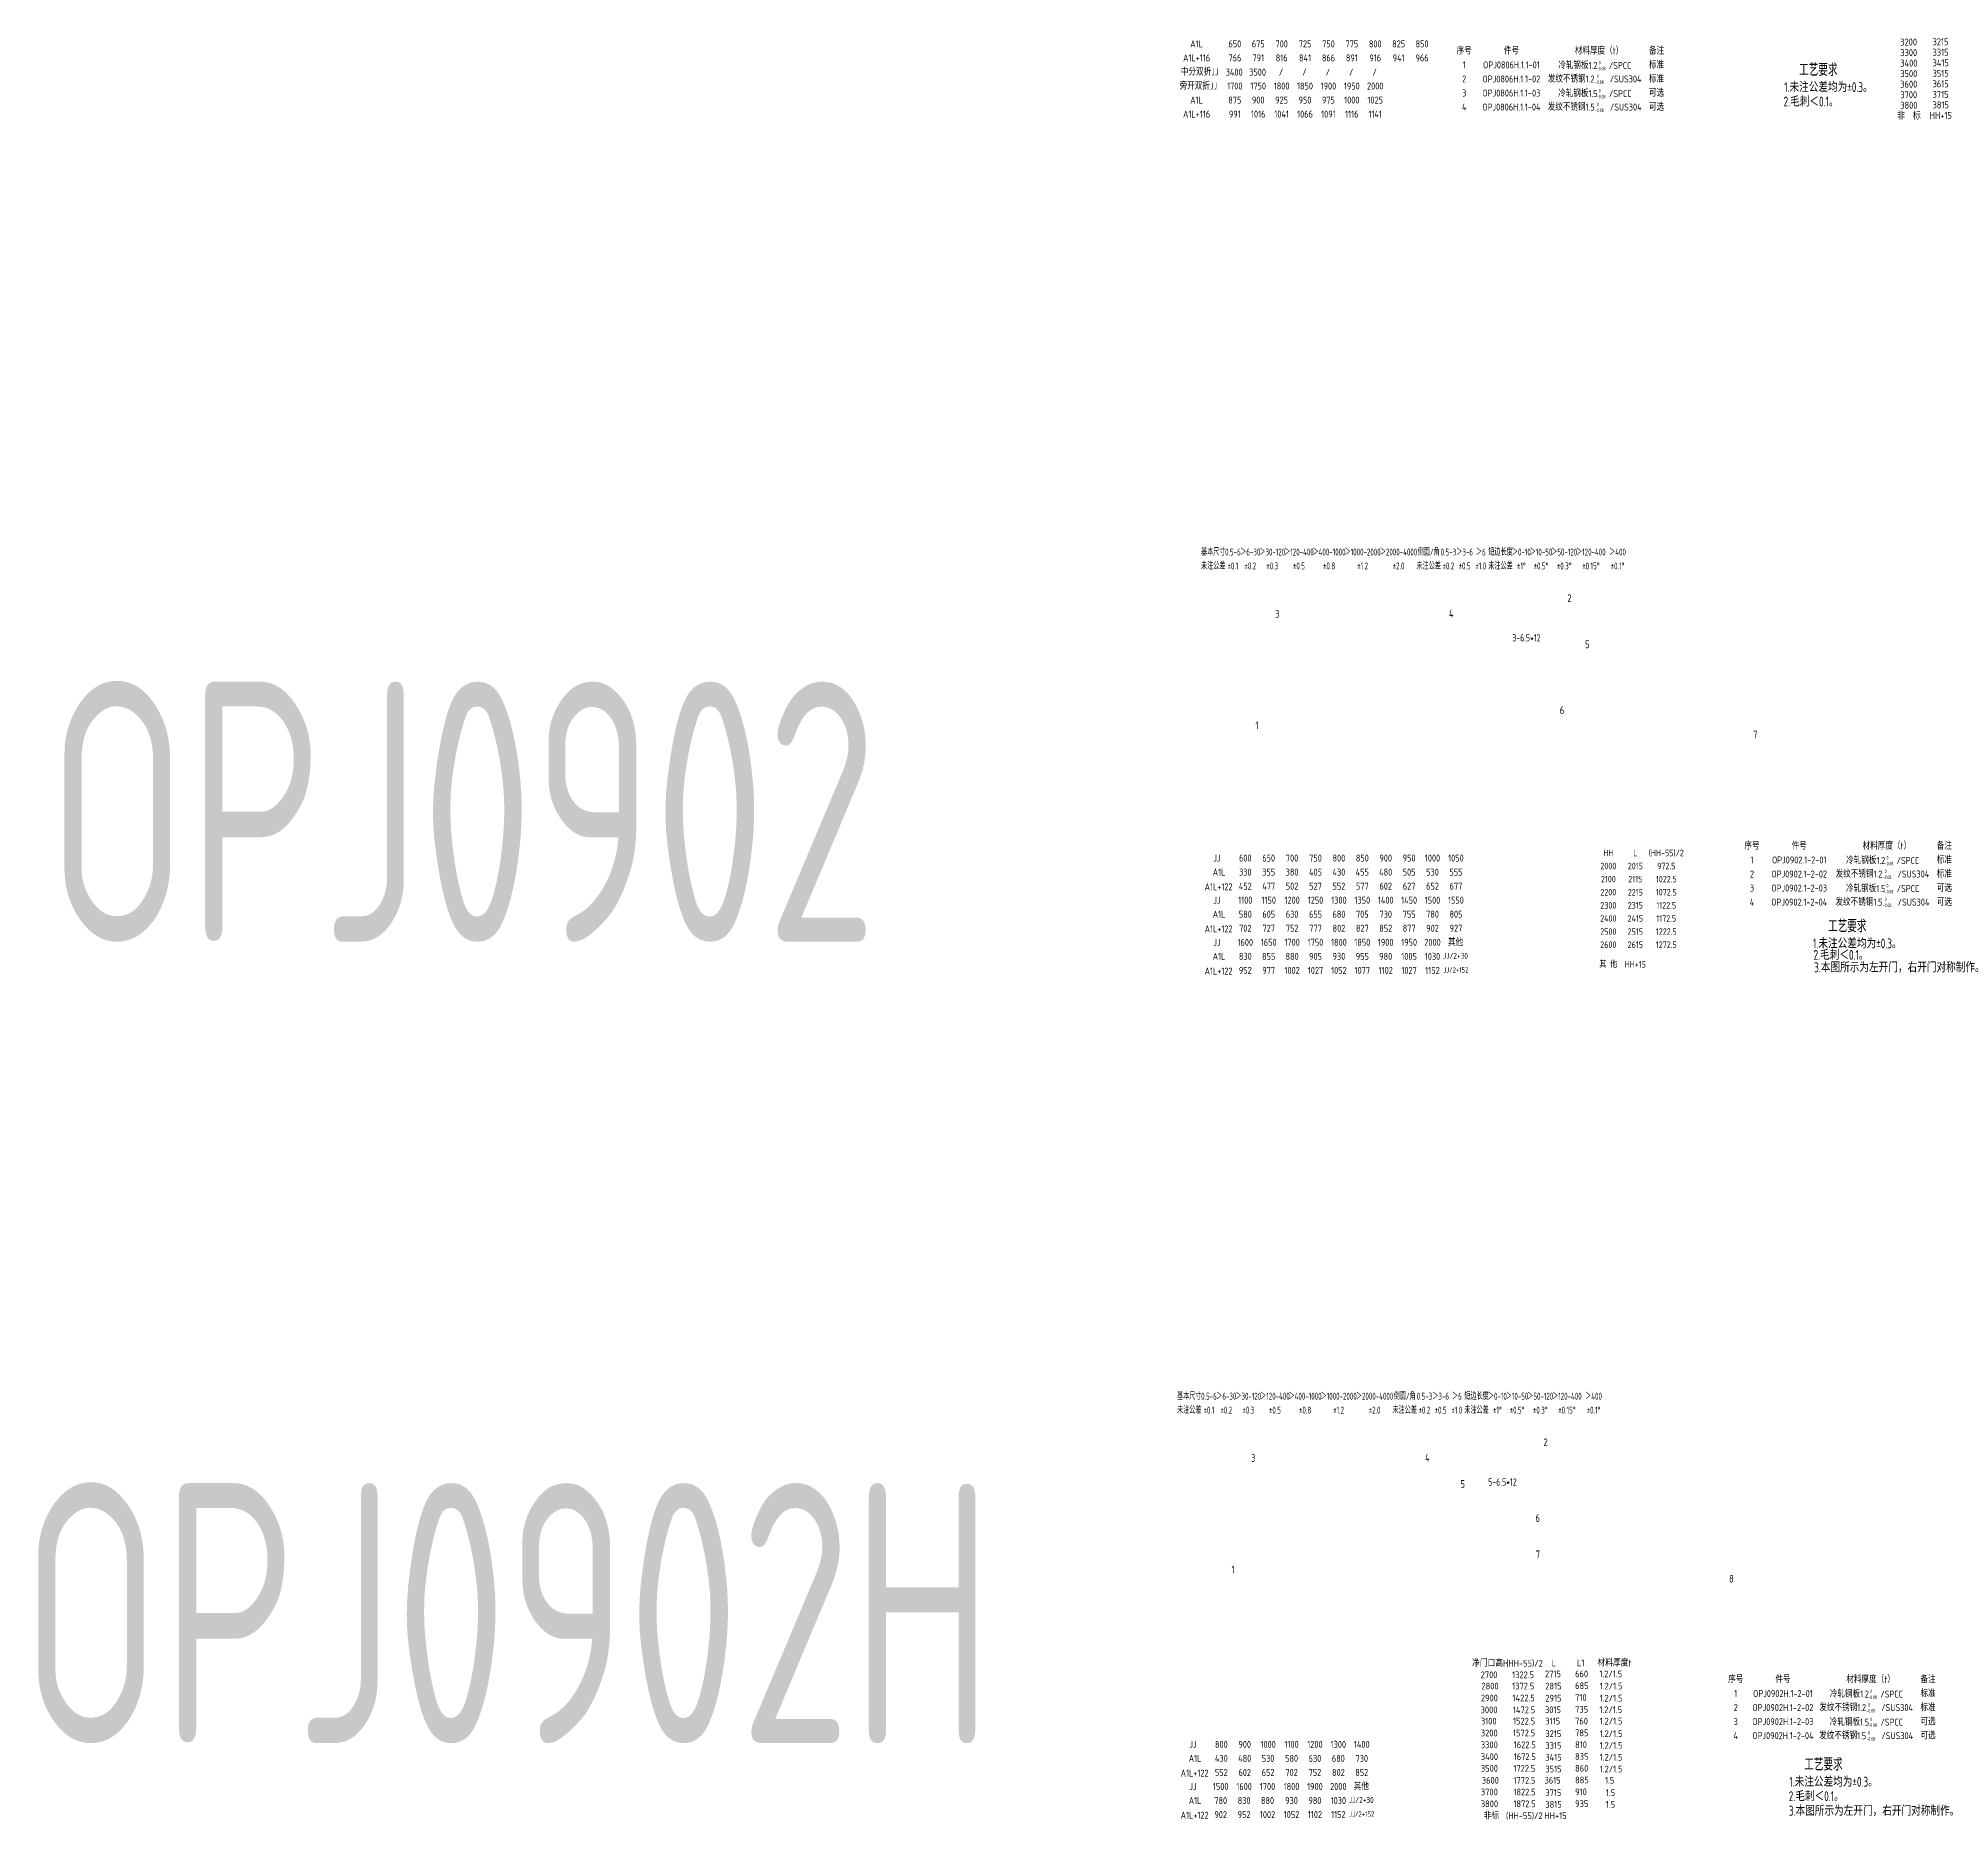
# Model space of a CAD drawing. Header units: inches. Extents: x 14216 to 120088, y -29410 to 23559.
# Drawn here: x 76492 to 83843, y -7621 to -770 of the extents above; entities that cross this region are included whole.
import ezdxf
from ezdxf.enums import TextEntityAlignment as Align

# ---------------------------------------------------------------- set-up
doc = ezdxf.new("R2010")
doc.units = ezdxf.units.IN
doc.header["$LTSCALE"] = 0.3
doc.header["$MEASUREMENT"] = 0
for name, color, linetype in [('2', 2, 'Continuous'), ('2细实线', 2, 'Continuous'), ('7', 4, 'Continuous')]:
    doc.layers.add(name, color=color, linetype=linetype)
doc.layers.add('粗实线', color=7, linetype='Continuous', lineweight=30)
doc.styles.add('HZ', font='isocp2.shx', dxfattribs={"width": 0.7, "bigfont": 'hztxt.shx'})

msp = doc.modelspace()

# ---------------------------------------------------------------- texts
at = {"layer": '2', "style": 'HZ', "width": 0.8}
for s, height, p in [('序号', 27, (81975.578, -818.67)), ('件号', 27, (82157.252, -818.67)), ('材料厚度（t）', 27, (82494.138, -818.67)), ('备注', 27, (82715.2, -818.67)), ('1', 27, (81975.578, -872.67)), ('OPJ0806H.1.1-01', 27, (82157.252, -872.67)), ('冷轧钢板1.2   /SPCC', 27, (82477.956, -874.609)), ('标准', 27, (82715.2, -872.67)), ('2', 27, (81975.578, -926.67)), ('OPJ0806H.1.1-02', 27, (82157.252, -926.67)), ('发纹不锈钢1.2    /SUS304 ', 27, (82484.471, -926.67)), ('标准', 27, (82715.2, -926.67)), ('4', 27, (81975.578, -1034.67)), ('3', 27, (81975.578, -980.67)), ('OPJ0806H.1.1-04', 27, (82157.252, -1034.67)), ('OPJ0806H.1.1-03', 27, (82157.252, -980.67)), ('发纹不锈钢1.5    /SUS304 ', 27, (82484.471, -1034.67)), ('冷轧钢板1.5   /SPCC', 27, (82477.956, -982.609)), ('可选', 27, (82715.2, -980.67)), ('可选', 27, (82715.2, -1034.67)), ('HH', 25.2, (82529.968, -3903.025)), ('L', 25.2, (82633.568, -3903.025)), ('(HH-55)/2', 25.2, (82752.612, -3903.025)), ('序号', 27, (83082.302, -3876.206)), ('件号', 27, (83263.977, -3876.206)), ('材料厚度（t）', 27, (83600.862, -3876.206)), ('备注', 27, (83821.924, -3876.206)), ('2000', 25.2, (82529.968, -3953.425)), ('2015', 25.2, (82633.568, -3953.425)), ('972.5', 25.2, (82752.612, -3953.425)), ('1', 27, (83082.302, -3930.206)), ('OPJ0902.1-2-01', 27, (83263.977, -3930.206)), ('发纹不锈钢1.2    /SUS304 ', 27, (83591.195, -3984.206)), ('冷轧钢板1.2   /SPCC', 27, (83584.68, -3932.146)), ('标准', 27, (83821.924, -3930.206)), ('标准', 27, (83821.924, -3984.206)), ('2200', 25.2, (82529.968, -4054.225)), ('2100', 25.2, (82529.968, -4003.825)), ('2215', 25.2, (82633.568, -4054.225)), ('2115', 25.2, (82633.568, -4003.825)), ('1072.5', 25.2, (82752.612, -4054.225)), ('1022.5', 25.2, (82752.612, -4003.825)), ('3', 27, (83082.302, -4038.206)), ('2', 27, (83082.302, -3984.206)), ('OPJ0902.1-2-03', 27, (83263.977, -4038.206)), ('OPJ0902.1-2-02', 27, (83263.977, -3984.206)), ('冷轧钢板1.5   /SPCC', 27, (83584.68, -4040.146)), ('可选', 27, (83821.924, -4038.206)), ('2300', 25.2, (82529.968, -4104.625)), ('2315', 25.2, (82633.568, -4104.625)), ('1122.5', 25.2, (82752.612, -4104.625)), ('4', 27, (83082.302, -4092.206)), ('OPJ0902.1-2-04', 27, (83263.977, -4092.206)), ('发纹不锈钢1.5    /SUS304 ', 27, (83591.195, -4092.206)), ('可选', 27, (83821.924, -4092.206)), ('2500', 25.2, (82529.968, -4205.425)), ('2600', 25.2, (82529.968, -4255.825)), ('2515', 25.2, (82633.568, -4205.425)), ('2615', 25.2, (82633.568, -4255.825)), ('1272.5', 25.2, (82752.612, -4255.825)), ('1222.5', 25.2, (82752.612, -4205.425)), ('其 他', 25.2, (82529.968, -4331.425)), ('HH+15', 25.2, (82633.568, -4331.425)), ('序号', 27, (83019.663, -7081.855)), ('1', 27, (83019.663, -7135.855)), ('OPJ0902H.1-2-01', 27, (83201.338, -7135.855)), ('件号', 27, (83201.338, -7081.855)), ('冷轧钢板1.2   /SPCC', 27, (83522.041, -7137.794)), ('材料厚度（t）', 27, (83538.224, -7081.855)), ('标准', 27, (83759.285, -7135.855)), ('备注', 27, (83759.285, -7081.855)), ('2', 27, (83019.663, -7189.855)), ('OPJ0902H.1-2-02', 27, (83201.338, -7189.855)), ('发纹不锈钢1.2    /SUS304 ', 27, (83528.556, -7189.855)), ('标准', 27, (83759.285, -7189.855)), ('3', 27, (83019.663, -7243.855)), ('OPJ0902H.1-2-03', 27, (83201.338, -7243.855)), ('冷轧钢板1.5   /SPCC', 27, (83522.041, -7245.794)), ('可选', 27, (83759.285, -7243.855)), ('4', 27, (83019.663, -7297.855)), ('OPJ0902H.1-2-04', 27, (83201.338, -7297.855)), ('发纹不锈钢1.5    /SUS304 ', 27, (83528.556, -7297.855)), ('可选', 27, (83759.285, -7297.855))]:
    msp.add_text(s, height=height, dxfattribs=at).set_placement(p, align=Align.MIDDLE_CENTER)
at = {"layer": '2', "color": 6, "style": 'HZ', "width": 0.75}
for s, p in [('1.未注公差均为±0.3。', (83205.966, -977.039)), ('2.毛刺＜0.1。', (83203.82, -1032.435)), ('1.未注公差均为±0.3。', (83317.254, -4270.146)), ('2.毛刺＜0.1。', (83319.117, -4314.087)), ('3.本图所示为左开门，右开门对称制作。', (83321.414, -4362.017)), ('1.未注公差均为±0.3。', (83225.815, -7494.235)), ('2.毛刺＜0.1。', (83223.669, -7549.631)), ('3.本图所示为左开门，右开门对称制作。', (83224.129, -7605.753))]:
    msp.add_text(s, height=38, dxfattribs=at).set_placement(p)
at = {"layer": '2', "color": 4, "style": 'HZ', "width": 0.7}
for s, p in [('2', (82372.748, -2938.016)), ('3', (81248.262, -2998.455)), ('4', (81917.29, -2997.408)), ('5', (82440.639, -3115.704)), ('6', (82343.276, -3369.168)), ('1', (81173.198, -3427.351)), ('7', (83086.629, -3462.844)), ('2', (82280.564, -6184.475)), ('3', (81156.077, -6244.915)), ('4', (81825.105, -6243.867)), ('5', (81961.478, -6345.077)), ('6', (82250.037, -6476.114)), ('7', (82251.091, -6615.627)), ('1', (81081.013, -6673.81)), ('8', (82994.444, -6709.303))]:
    msp.add_text(s, height=30, dxfattribs=at).set_placement(p)
at = {"layer": '2', "color": 3, "style": 'HZ', "width": 0.8}
for s, p in [('2400', (82529.968, -4155.025)), ('2415', (82633.568, -4155.025)), ('1172.5', (82752.612, -4155.025))]:
    msp.add_text(s, height=25.2, dxfattribs=at).set_placement(p, align=Align.MIDDLE_CENTER)
at = {"layer": '2', "char_height": 13.728, "attachment_point": 1, "style": 'HZ'}
for insert in [(82486.064, -856.758), (82478.84, -909.195), (82478.84, -1017.195), (82486.064, -964.758), (83585.564, -3966.732), (83592.788, -3914.294), (83592.788, -4022.294), (83585.564, -4074.732), (83530.149, -7119.943), (83522.925, -7172.38), (83530.149, -7227.943), (83522.925, -7280.38)]:
    msp.add_mtext(' 0\\P-0.08', dxfattribs=dict(at, insert=insert))
at = {"layer": '2', "color": 6, "attachment_point": 5, "style": 'HZ'}
for s, insert, char_height in [('3-6.5*12', (82214.943, -3075.82), 28), ('\\A1;OPJ0902', (78122.566, -3744.483), 1000), ('5-6.5*12', (82122.758, -6322.279), 28), ('\\A1;OPJ0902H', (78293.746, -6826.565), 1000)]:
    msp.add_mtext(s, dxfattribs=dict(at, insert=insert, char_height=char_height))
at = {"layer": '2细实线', "style": 'HZ', "width": 0.8}
for s, height, p in [('A1L', 27, (80946.551, -791.718)), ('650', 27, (81093.644, -791.718)), ('675', 27, (81183.644, -791.718)), ('700', 27, (81273.644, -791.718)), ('725', 27, (81363.644, -791.718)), ('750', 27, (81453.644, -791.718)), ('775', 27, (81543.487, -791.718)), ('800', 27, (81633.487, -791.718)), ('825', 27, (81723.487, -791.718)), ('850', 27, (81813.487, -791.718)), ('A1L+116', 27, (80946.551, -845.718)), ('766', 27, (81093.644, -845.718)), ('791', 27, (81183.644, -845.718)), ('816', 27, (81273.644, -845.718)), ('841', 27, (81363.644, -845.718)), ('866', 27, (81453.644, -845.718)), ('891', 27, (81543.487, -845.718)), ('916', 27, (81633.487, -845.718)), ('941', 27, (81723.487, -845.718)), ('966', 27, (81813.487, -845.718)), ('旁开双折JJ', 27, (80953.204, -953.718)), ('中分双折JJ', 27, (80958.195, -899.718)), ('3400', 27, (81091.176, -900.468)), ('1700', 27, (81093.488, -953.718)), ('3500', 27, (81181.176, -900.468)), ('1750', 27, (81183.488, -953.718)), ('1800', 27, (81273.488, -953.718)), ('/', 27, (81271.176, -900.468)), ('1850', 27, (81363.487, -953.718)), ('/', 27, (81361.176, -900.468)), ('1900', 27, (81453.487, -953.718)), ('/', 27, (81451.176, -900.468)), ('1950', 27, (81543.487, -953.718)), ('/', 27, (81541.176, -900.468)), ('2000', 27, (81633.487, -953.718)), ('/', 27, (81631.176, -900.468)), ('A1L', 27, (80946.551, -1007.718)), ('875', 27, (81093.488, -1007.718)), ('900', 27, (81183.488, -1007.718)), ('925', 27, (81273.488, -1007.718)), ('950', 27, (81363.487, -1007.718)), ('975', 27, (81453.487, -1007.718)), ('1000', 27, (81543.487, -1007.718)), ('1025', 27, (81633.487, -1007.718)), ('A1L+116', 27, (80946.551, -1061.717)), ('991', 27, (81093.488, -1061.717)), ('1016', 27, (81183.488, -1061.717)), ('1041', 27, (81273.488, -1061.717)), ('1066', 27, (81363.487, -1061.717)), ('1091', 27, (81453.487, -1061.717)), ('1116', 27, (81543.487, -1061.717)), ('1141', 27, (81633.487, -1061.717)), ('A1L', 27, (81032.872, -3976.827)), ('JJ', 27, (81024.702, -3922.827)), ('330', 27, (81133.777, -3976.827)), ('600', 27, (81133.777, -3922.827)), ('355', 27, (81223.777, -3976.827)), ('650', 27, (81223.777, -3922.827)), ('380', 27, (81313.776, -3976.827)), ('700', 27, (81313.776, -3922.827)), ('405', 27, (81403.775, -3976.827)), ('750', 27, (81403.775, -3922.827)), ('430', 27, (81493.775, -3976.827)), ('800', 27, (81493.775, -3922.827)), ('455', 27, (81583.774, -3976.827)), ('850', 27, (81583.774, -3922.827)), ('480', 27, (81673.774, -3976.827)), ('900', 27, (81673.774, -3922.827)), ('950', 27, (81763.773, -3922.827)), ('505', 27, (81763.773, -3976.827)), ('1000', 27, (81853.773, -3922.827)), ('530', 27, (81853.773, -3976.827)), ('1050', 27, (81943.772, -3922.827)), ('555', 27, (81943.772, -3976.827)), ('A1L+122', 27, (81031.082, -4033.332)), ('452', 27, (81133.777, -4030.827)), ('477', 27, (81223.777, -4030.827)), ('502', 27, (81313.776, -4030.827)), ('527', 27, (81403.775, -4030.827)), ('552', 27, (81493.775, -4030.827)), ('577', 27, (81583.774, -4030.827)), ('602', 27, (81673.774, -4030.827)), ('627', 27, (81763.773, -4030.827)), ('652', 27, (81853.773, -4030.827)), ('677', 27, (81943.772, -4030.827)), ('JJ', 27, (81024.702, -4084.826)), ('1100', 27, (81133.933, -4084.826)), ('1150', 27, (81223.933, -4084.826)), ('1200', 27, (81313.932, -4084.826)), ('1250', 27, (81403.932, -4084.826)), ('1300', 27, (81493.931, -4084.826)), ('1350', 27, (81583.931, -4084.826)), ('1400', 27, (81673.93, -4084.826)), ('1450', 27, (81763.929, -4084.826)), ('1500', 27, (81853.773, -4084.826)), ('1550', 27, (81943.772, -4084.826)), ('A1L+122', 27, (81031.082, -4195.331)), ('A1L', 27, (81032.872, -4138.826)), ('580', 27, (81133.933, -4138.826)), ('702', 27, (81133.933, -4192.826)), ('605', 27, (81223.933, -4138.826)), ('727', 27, (81223.933, -4192.826)), ('752', 27, (81313.932, -4192.826)), ('630', 27, (81313.932, -4138.826)), ('655', 27, (81403.932, -4138.826)), ('777', 27, (81403.932, -4192.826)), ('680', 27, (81493.931, -4138.826)), ('802', 27, (81493.931, -4192.826)), ('705', 27, (81583.931, -4138.826)), ('827', 27, (81583.931, -4192.826)), ('852', 27, (81673.93, -4192.826)), ('730', 27, (81673.93, -4138.826)), ('755', 27, (81763.929, -4138.826)), ('877', 27, (81763.929, -4192.826)), ('780', 27, (81853.773, -4138.826)), ('902', 27, (81853.773, -4192.826)), ('805', 27, (81943.772, -4138.826)), ('927', 27, (81943.772, -4192.826)), ('JJ', 27, (81024.702, -4246.825)), ('1600', 27, (81133.777, -4246.825)), ('1650', 27, (81223.777, -4246.825)), ('1700', 27, (81313.776, -4246.825)), ('1750', 27, (81403.775, -4246.825)), ('1800', 27, (81493.775, -4246.825)), ('1850', 27, (81583.774, -4246.825)), ('1900', 27, (81673.774, -4246.825)), ('1950', 27, (81763.773, -4246.825)), ('2000', 27, (81853.773, -4246.825)), ('其他', 27, (81942.062, -4247.241)), ('A1L', 27, (81032.872, -4300.825)), ('830', 27, (81133.777, -4300.825)), ('855', 27, (81223.777, -4300.825)), ('880', 27, (81313.776, -4300.825)), ('905', 27, (81403.775, -4300.825)), ('930', 27, (81493.775, -4300.825)), ('955', 27, (81583.774, -4300.825)), ('980', 27, (81673.774, -4300.825)), ('1005', 27, (81763.773, -4300.825)), ('1030', 27, (81853.773, -4300.825)), ('JJ/2+30', 23, (81942.062, -4298.902)), ('A1L+122', 27, (81031.082, -4357.33)), ('952', 27, (81133.777, -4354.825)), ('977', 27, (81223.777, -4354.825)), ('1002', 27, (81313.776, -4354.825)), ('1027', 27, (81403.775, -4354.825)), ('1052', 27, (81493.775, -4354.825)), ('1077', 27, (81583.774, -4354.825)), ('1102', 27, (81673.774, -4354.825)), ('1027', 27, (81763.773, -4354.825)), ('1152', 27, (81853.773, -4354.825)), ('JJ/2+152', 21, (81943.516, -4352.901)), ('JJ', 27, (80932.517, -7331.286)), ('800', 27, (81041.592, -7331.286)), ('900', 27, (81131.592, -7331.286)), ('1000', 27, (81221.591, -7331.286)), ('1100', 27, (81311.747, -7331.286)), ('1200', 27, (81401.746, -7331.286)), ('1300', 27, (81491.746, -7331.286)), ('1400', 27, (81581.745, -7331.286)), ('A1L', 27, (80940.687, -7385.285)), ('430', 27, (81041.592, -7385.285)), ('480', 27, (81131.592, -7385.285)), ('530', 27, (81221.591, -7385.285)), ('580', 27, (81311.747, -7385.285)), ('630', 27, (81401.746, -7385.285)), ('680', 27, (81491.746, -7385.285)), ('730', 27, (81581.745, -7385.285)), ('A1L+122', 27, (80938.898, -7441.791)), ('JJ', 27, (80932.517, -7493.285)), ('1500', 27, (81039.274, -7493.285)), ('552', 27, (81041.592, -7439.285)), ('1600', 27, (81129.273, -7493.285)), ('602', 27, (81131.592, -7439.285)), ('1700', 27, (81219.273, -7493.285)), ('652', 27, (81221.591, -7439.285)), ('1800', 27, (81311.591, -7493.285)), ('702', 27, (81311.747, -7439.285)), ('1900', 27, (81401.59, -7493.285)), ('752', 27, (81401.746, -7439.285)), ('2000', 27, (81491.59, -7493.285)), ('802', 27, (81491.746, -7439.285)), ('其他', 27, (81579.879, -7493.701)), ('852', 27, (81581.745, -7439.285)), ('A1L', 27, (80940.687, -7547.284)), ('780', 27, (81039.274, -7547.284)), ('830', 27, (81129.273, -7547.284)), ('880', 27, (81219.273, -7547.284)), ('930', 27, (81311.591, -7547.284)), ('980', 27, (81401.59, -7547.284)), ('1030', 27, (81491.59, -7547.284)), ('JJ/2+30', 23, (81579.879, -7545.361)), ('A1L+122', 27, (80938.898, -7603.79)), ('902', 27, (81039.274, -7601.284)), ('952', 27, (81129.273, -7601.284)), ('1002', 27, (81219.273, -7601.284)), ('1052', 27, (81311.591, -7601.284)), ('1102', 27, (81401.59, -7601.284)), ('1152', 27, (81491.59, -7601.284)), ('JJ/2+152', 21, (81581.333, -7599.361))]:
    msp.add_text(s, height=height, dxfattribs=at).set_placement(p, align=Align.MIDDLE_CENTER)
at = {"layer": '2细实线', "linetype": 'ByBlock', "style": 'HZ', "width": 0.65}
for s, p in [('未注公差', (81010.432, -2799.409)), ('基本尺寸', (81010.432, -2745.949)), ('0.5-6', (81086.167, -2745.949)), ('%%p0.1', (81086.167, -2799.409)), ('＞6-30', (81152.992, -2745.949)), ('%%p0.2', (81152.992, -2799.409)), ('＞30-120', (81237.637, -2745.949)), ('%%p0.3', (81237.637, -2799.409)), ('＞120-400', (81340.102, -2745.949)), ('%%p0.5', (81340.102, -2799.409)), ('＞400-1000', (81455.932, -2745.949)), ('%%p0.8', (81455.932, -2799.409)), ('＞1000-2000', (81585.127, -2745.949)), ('%%p1.2', (81585.127, -2799.409)), ('＞2000-4000', (81723.232, -2745.949)), ('%%p2.0', (81723.232, -2799.409)), ('未注公差', (81839.062, -2799.409)), ('倒圆/角', (81839.062, -2745.949)), ('0.5-3', (81914.797, -2745.949)), ('%%p0.2', (81914.797, -2799.409)), ('＞3-6', (81977.167, -2745.949)), ('%%p0.5', (81977.167, -2799.409)), ('%%p1.0', (82039.537, -2799.409)), ('＞6', (82039.537, -2745.949)), ('未注公差', (82115.272, -2799.409)), ('短边长度', (82115.272, -2745.949)), ('＞0-10', (82195.462, -2745.949)), ('%%p1%%d', (82195.462, -2799.409)), ('＞10-50', (82271.197, -2745.949)), ('%%p0.5%%d', (82271.197, -2799.409)), ('＞50-120', (82360.297, -2745.949)), ('%%p0.3%%d', (82360.297, -2799.409)), ('＞120-400', (82462.762, -2745.949)), ('%%p0.15%%d', (82462.762, -2799.409)), ('＞400', (82565.227, -2745.949)), ('%%p0.1%%d', (82565.227, -2799.409)), ('基本尺寸', (80918.247, -5992.408)), ('0.5-6', (80993.982, -5992.408)), ('＞6-30', (81060.807, -5992.408)), ('＞30-120', (81145.452, -5992.408)), ('＞120-400', (81247.917, -5992.408)), ('＞400-1000', (81363.747, -5992.408)), ('＞1000-2000', (81492.942, -5992.408)), ('＞2000-4000', (81631.047, -5992.408)), ('倒圆/角', (81746.877, -5992.408)), ('0.5-3', (81822.612, -5992.408)), ('＞3-6', (81884.982, -5992.408)), ('＞6', (81947.352, -5992.408)), ('短边长度', (82023.087, -5992.408)), ('＞0-10', (82103.277, -5992.408)), ('＞10-50', (82179.012, -5992.408)), ('＞50-120', (82268.112, -5992.408)), ('＞120-400', (82370.577, -5992.408)), ('＞400', (82473.042, -5992.408)), ('未注公差', (80918.247, -6045.868)), ('%%p0.1', (80993.982, -6045.868)), ('%%p0.2', (81060.807, -6045.868)), ('%%p0.3', (81145.452, -6045.868)), ('%%p0.5', (81247.917, -6045.868)), ('%%p0.8', (81363.747, -6045.868)), ('%%p1.2', (81492.942, -6045.868)), ('%%p2.0', (81631.047, -6045.868)), ('未注公差', (81746.877, -6045.868)), ('%%p0.2', (81822.612, -6045.868)), ('%%p0.5', (81884.982, -6045.868)), ('%%p1.0', (81947.352, -6045.868)), ('未注公差', (82023.087, -6045.868)), ('%%p1%%d', (82103.277, -6045.868)), ('%%p0.5%%d', (82179.012, -6045.868)), ('%%p0.3%%d', (82268.112, -6045.868)), ('%%p0.15%%d', (82370.577, -6045.868)), ('%%p0.1%%d', (82473.042, -6045.868))]:
    msp.add_text(s, height=26.73, dxfattribs=at).set_placement(p, align=Align.MIDDLE_CENTER)
at = {"layer": '7', "color": 2, "style": 'HZ', "width": 0.85}
for s, height, p in [('3200', 27, (83652.514, -798.135)), ('3215', 27, (83776.585, -797.044)), ('3300', 27, (83652.514, -838.635)), ('3400', 27, (83652.514, -879.135)), ('3315', 27, (83776.585, -837.544)), ('3415', 27, (83776.585, -878.044)), ('3500', 27, (83652.514, -919.635)), ('3600', 27, (83652.514, -960.135)), ('3515', 27, (83776.585, -918.544)), ('3615', 27, (83776.585, -959.044)), ('3700', 27, (83652.514, -1000.635)), ('3800', 27, (83652.514, -1041.135)), ('3715', 27, (83776.585, -999.544)), ('3815', 27, (83776.585, -1040.044)), ('非  标', 27, (83639.708, -1082.645)), ('HH+15', 27, (83765.809, -1080.544)), ('净门口高HH', 25.92, (82005.76, -7032.204)), ('2700', 25.92, (82038.852, -7076.769)), ('(HH-55)/2', 25.9, (82137.08, -7032.204)), ('1322.5', 25.92, (82159.694, -7076.769)), ('2715', 25.92, (82286.413, -7073.251)), ('L', 25.92, (82311.344, -7031.031)), ('660', 25.92, (82402.032, -7073.251)), ('L1', 25.92, (82409.203, -7031.031)), ('材料厚度t', 25.92, (82487.903, -7031.031)), ('1.2/1.5', 25.92, (82495.46, -7073.251)), ('2800', 25.92, (82041.993, -7120.162)), ('1372.5', 25.92, (82159.995, -7120.162)), ('2815', 25.92, (82287.482, -7120.162)), ('685', 25.92, (82402.032, -7118.611)), ('1.2/1.5', 25.92, (82496.53, -7120.162)), ('3000', 25.92, (82038.852, -7211.576)), ('2900', 25.92, (82039.645, -7165.9)), ('1422.5', 25.92, (82161.395, -7165.9)), ('1472.5', 25.92, (82162.621, -7211.576)), ('3015', 25.92, (82286.413, -7211.164)), ('2915', 25.92, (82287.587, -7166.66)), ('710', 25.92, (82402.032, -7163.971)), ('735', 25.92, (82402.032, -7209.331)), ('1.2/1.5', 25.92, (82495.46, -7211.164)), ('1.2/1.5', 25.92, (82496.634, -7166.66)), ('3200', 25.92, (82039.559, -7300.707)), ('3100', 25.92, (82039.771, -7254.969)), ('1572.5', 25.92, (82163.052, -7300.707)), ('1522.5', 25.92, (82163.264, -7254.969)), ('3115', 25.92, (82287.482, -7254.969)), ('3215', 25.92, (82287.587, -7303.053)), ('760', 25.92, (82402.032, -7254.691)), ('785', 25.92, (82402.032, -7300.051)), ('1.2/1.5', 25.92, (82496.53, -7254.969)), ('1.2/1.5', 25.92, (82496.634, -7303.053)), ('3300', 25.92, (82039.559, -7346.067)), ('1622.5', 25.92, (82165.892, -7346.067)), ('3315', 25.92, (82287.587, -7348.413)), ('810', 25.92, (82402.032, -7345.411)), ('1.2/1.5', 25.92, (82496.634, -7348.413)), ('3400', 25.92, (82039.559, -7391.427)), ('3500', 25.92, (82039.559, -7436.787)), ('1722.5', 25.92, (82164.567, -7436.787)), ('1672.5', 25.92, (82165.892, -7391.427)), ('3415', 25.92, (82287.587, -7393.773)), ('3515', 25.92, (82287.587, -7439.133)), ('835', 25.92, (82402.032, -7390.771)), ('860', 25.92, (82402.032, -7436.131)), ('1.2/1.5', 25.92, (82496.634, -7393.773)), ('1.2/1.5', 25.92, (82496.634, -7439.133)), ('3600', 25.92, (82043.199, -7482.663)), ('1772.5', 25.92, (82164.673, -7482.663)), ('3615', 25.92, (82284.303, -7482.186)), ('885', 25.92, (82402.032, -7481.491)), ('1.5', 25.92, (82516.975, -7482.186)), ('3700', 25.92, (82039.559, -7527.507)), ('3800', 25.92, (82039.559, -7572.867)), ('1822.5', 25.92, (82164.567, -7527.507)), ('1872.5', 25.92, (82164.567, -7572.867)), ('3715', 25.92, (82287.587, -7529.853)), ('3815', 25.92, (82287.587, -7575.213)), ('910', 25.92, (82402.032, -7526.851)), ('935', 25.92, (82402.032, -7572.211)), ('1.5', 25.92, (82520.259, -7529.853)), ('1.5', 25.92, (82520.259, -7575.213)), ('非标', 25.92, (82049.949, -7618.743)), ('(HH-55)/2', 25.92, (82136.077, -7618.743)), ('HH+15', 25.92, (82284.303, -7618.266))]:
    msp.add_text(s, height=height, dxfattribs=at).set_placement(p)
at = {"layer": '粗实线', "color": 3, "linetype": 'Continuous', "lineweight": -3, "style": 'HZ', "width": 0.7}
for p in [(83263.362, -915.12), (83374.65, -4208.227), (83283.211, -7432.316)]:
    msp.add_text('工艺要求', height=48, dxfattribs=at).set_placement(p)

doc.saveas('drawing.dxf')
